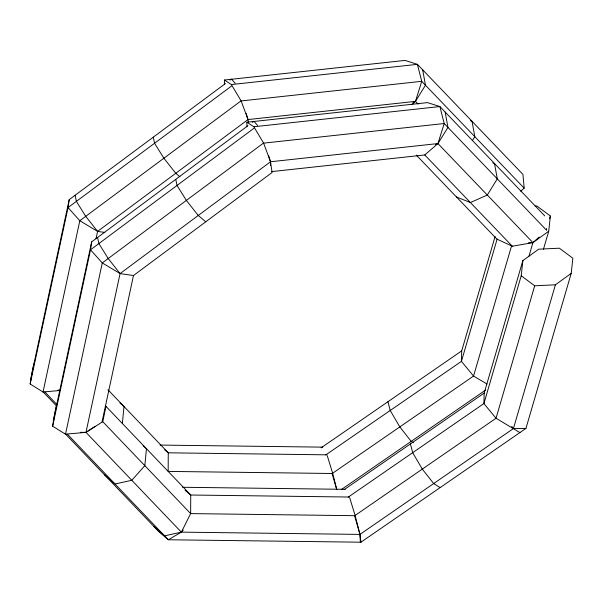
<?xml version="1.0" encoding="UTF-8"?>
<svg xmlns="http://www.w3.org/2000/svg" width="603" height="603" viewBox="0 0 603 603"><rect width="100%" height="100%" fill="white"/><g stroke="black" fill="none" stroke-linecap="round" stroke-linejoin="round"><path stroke-width="0.9" d="M224.429 84.563L224.437 80.033L405.028 60.413L417.404 64.348L522.937 174.395L524.173 188.144L520.743 191.211M246.906 126.758L246.913 122.228L427.504 102.608L439.881 106.55L544.773 215.919M270.506 165.38L270.513 161.762L268.614 155.574M495.123 236.444L461.71 350.871L461.431 361.363L473.551 376.061L487.005 384.021M349.748 497.92L355.197 515.693L359.946 534.409L360.39 542.587L525.944 428.424L571.207 273.378L572.85 258.212L559.365 248.195L538.66 249.19L522.861 260.617L484.186 393.073L483.908 403.558L496.028 418.256L519.914 432.577M122.349 423.487L123.999 406.52L119.982 403M348.24 497.121L483.908 403.558L521.218 275.782L522.861 260.617M543.469 249.212L548.73 231.183L550.373 216.017L536.896 206L535.095 206.083M225.439 83.516L69.194 199.661L68.033 207.583L30.15 384.013L43.024 391.988L59.78 390.503M247.916 125.71L91.671 241.856L90.51 249.778L52.627 426.208L65.501 434.183L85.98 432.374L102.759 421.678L105.955 406.332M30.15 384.013L32.419 370.913L69.194 199.661M52.627 426.208L54.896 413.108L91.671 241.856M30.723 378.955L33.919 363.609M53.192 421.15L56.396 405.804M43.024 391.988L79.8 220.728L240.552 101.236M96.02 238.735L97.596 231.394L248.037 119.56L415.475 101.372L425.462 85.211L422.68 69.85M65.501 434.183L102.276 262.923L263.029 143.431M445.157 112.052L447.939 127.406L437.944 143.567L270.513 161.762L120.072 273.589L85.98 432.374L181.36 532.14L359.946 534.409L513.432 428.552L525.944 428.424M102.065 421.829L133.482 275.518L272.104 172.481L270.513 161.762L263.617 143.137L253.84 126.758L246.913 122.228M497.166 238.984L461.431 361.363L325.763 454.926M511.698 245.406L473.551 376.061L332.117 473.596L336.7 489.553M528.974 256.169L532.931 242.61L539.105 237.092M549.582 218.723L550.373 216.017M521.218 275.782L534.695 285.799L496.028 418.256L354.594 515.791L359.946 534.409L360.941 542.203L168.32 539.76L159.169 532.004L64.838 433.331M571.207 273.378L555.408 284.804L513.432 428.552L511.728 426.389M472.443 140.522L474.817 136.677L472.036 121.324L470.295 120.623M183.222 530.052L181.36 532.14L168.32 539.76L67.378 434.175M412 104.372L415.475 101.372L421.731 81.315L417.404 64.348L231.364 84.563L224.437 80.033M271.425 171.621L424.768 154.963L437.944 143.567L444.207 123.517L439.881 106.55L253.84 126.758M229.954 80.161L231.454 79.046L235.185 83.335M231.424 86.131L68.033 207.583L79.8 220.728L97.596 231.394L104.749 232.426M252.431 122.356L253.931 121.241L257.662 125.53M253.893 128.326L90.51 249.778L102.276 262.923L120.072 273.589L133.482 275.518M548.73 231.183L532.931 242.61L512.294 246.22L496.827 239.059L416.281 155.077M321.045 447.878L461.71 350.871M341.306 489.561L485.536 390.096M344.29 489.546L484.186 393.073M95.168 426.351L85.98 432.374L80.38 432.313M412.934 102.495L415.475 101.372L418.067 104.078M435.411 144.69L437.944 143.567L532.931 242.61L528.432 242.828M231.364 84.563L241.14 100.942L421.731 81.315L524.173 188.144M263.617 143.137L444.207 123.517L546.65 230.338L546.484 228.507M534.695 285.799L555.408 284.804M57.903 390.118L59.772 390.133M160.051 445.074L322.726 447.14M326.999 454.835L168.26 452.815L164.74 449.838M336.791 489.538L332.72 473.498L168.169 471.41L168.26 452.815L107.922 389.696M182.528 487.269L345.202 489.335M349.476 497.03L190.736 495.018L185.106 490.239M355.197 515.693L190.646 513.605L102.759 421.678M492.772 162.825L494.513 163.519L497.294 178.872L487.307 195.033L470.4 202.54L456.479 196.985M413.356 442.708L411.201 441.366L399.819 426.909L390.201 410.485L387.978 401.719M440.152 487.586L433.678 483.561L422.296 469.104L412.678 452.68L410.455 443.914M179.867 176.732L175.774 173.28L163.88 158.227L154.564 143.265L153.283 137.152M205.751 221.806L198.251 215.475L186.357 200.422L177.041 185.46L175.759 179.347M143.13 445.783L146.469 448.715L144.826 465.682L131.793 480.297L115.015 483.998L104.311 474.614M153.871 526.457L164.574 535.841L181.36 532.14L190.646 513.605L190.736 495.018L105.525 405.879M424.768 154.963L512.294 246.22M44.908 391.98L57.134 404.771M43.017 391.814L56.599 406.023M97.596 231.394L85.709 216.334L76.393 201.372L75.104 195.266M120.072 273.589L108.186 258.536L98.869 243.567L97.58 237.461M241.14 100.942L248.037 119.56L248.436 122.243M246.137 113.379L248.037 119.56M327.278 455.725L332.72 473.498"/></g></svg>
